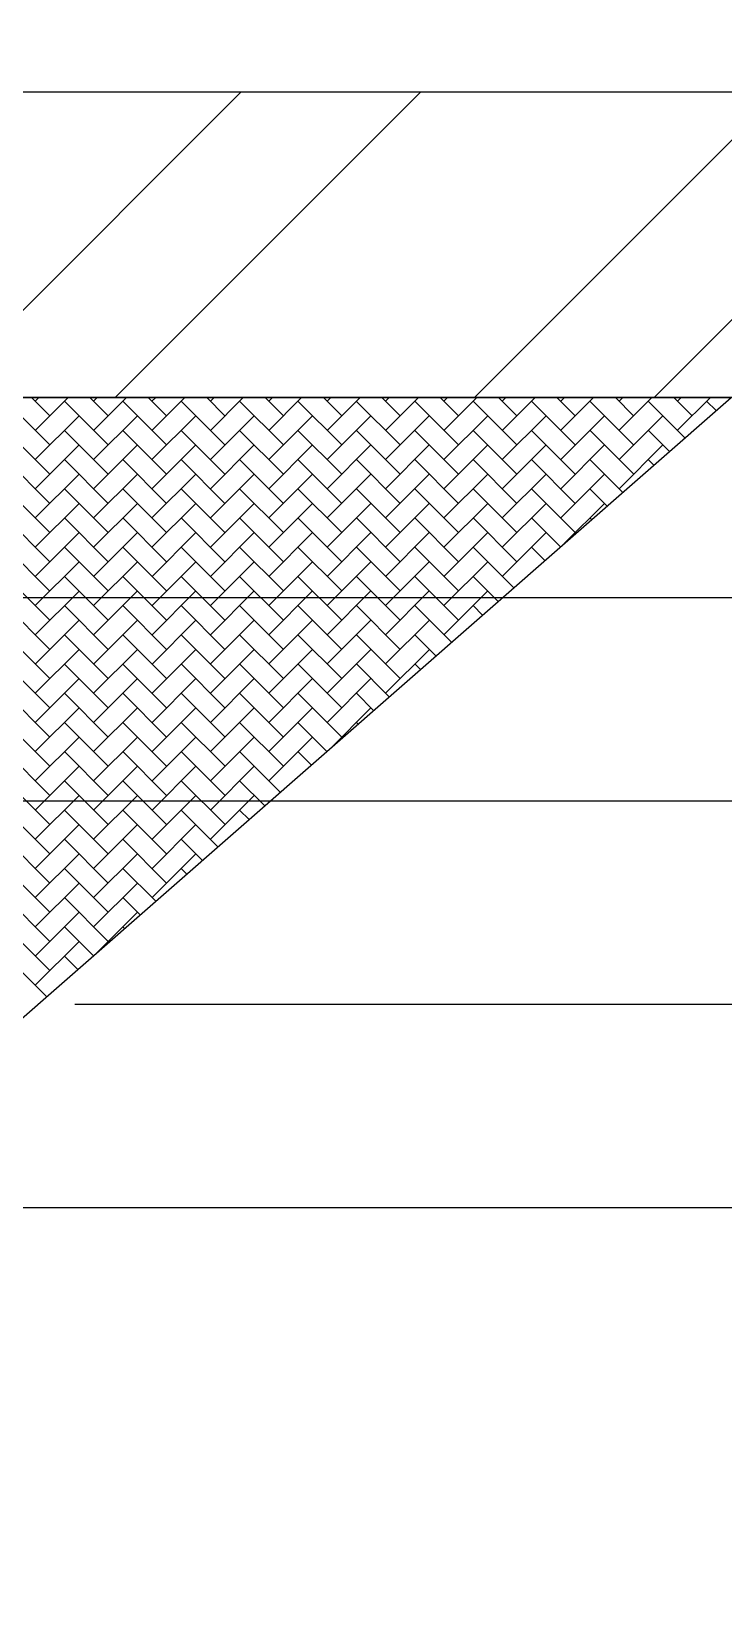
# Model space of a CAD drawing. Header units: inches. Extents: x 568069 to 582716, y 126565 to 132228.
# Drawn here: x 576017.3 to 576051.4, y 131364.2 to 131441.3 of the extents above; entities that cross this region are included whole.
import ezdxf

# ---------------------------------------------------------------- set-up
doc = ezdxf.new("R2010")
doc.units = ezdxf.units.IN
doc.header["$MEASUREMENT"] = 0
doc.linetypes.add('DASHDOT2', pattern=[0.5, 0.25, -0.125, 0, -0.125])
for name, color, linetype in [('L.V C.T', 6, 'Continuous'), ('PANEL', 3, 'Continuous'), ('wall sofal', 1, 'Continuous'), ('win', 1, 'Continuous')]:
    doc.layers.add(name, color=color, linetype=linetype)

# ---------------------------------------------------------------- blocks, each defined once
blk = doc.blocks.new('panel80X70X200')
at = {"layer": 'PANEL', "lineweight": -2, "ltscale": 2}
for p in [(40, 0), (40, -70)]:
    blk.add_line(p, (-40, -70), dxfattribs=at)
at = {"layer": 'PANEL', "color": 30, "lineweight": -2, "ltscale": 2}
for p, q in [((-4.307, -42.518), (-6.307, -40.518)), ((-7.899, -43.237), (-5.743, -41.081)), ((-7.18, -42.518), (-7.839, -41.859)), ((-4.307, -43.955), (-6.462, -41.8)), ((-10.772, -44.673), (-8.791, -42.692)), ((-7.18, -43.955), (-8.605, -42.53)), ((-7.899, -44.673), (-5.743, -42.518)), ((-10.054, -43.955), (-10.138, -43.871)), ((-7.18, -45.392), (-9.335, -43.237)), ((-4.307, -45.392), (-6.462, -43.237)), ((-10.054, -45.392), (-10.904, -44.541)), ((-10.772, -46.11), (-8.617, -43.955)), ((-7.18, -46.829), (-9.335, -44.673)), ((-7.899, -46.11), (-5.743, -43.955)), ((-4.307, -46.829), (-6.462, -44.673)), ((-13.646, -47.547), (-11.491, -45.392)), ((-10.054, -46.829), (-11.671, -45.212)), ((-10.772, -47.547), (-8.617, -45.392)), ((-7.899, -47.547), (-5.743, -45.392)), ((-10.054, -48.266), (-12.209, -46.11)), ((-7.18, -48.266), (-9.335, -46.11)), ((-4.307, -48.266), (-6.462, -46.11)), ((-13.646, -48.984), (-11.491, -46.829)), ((-12.928, -46.829), (-13.203, -46.553)), ((-10.772, -48.984), (-8.617, -46.829)), ((-7.899, -48.984), (-5.743, -46.829)), ((-12.928, -48.266), (-13.97, -47.223)), ((-10.054, -49.702), (-12.209, -47.547)), ((-7.18, -49.702), (-9.335, -47.547)), ((-4.307, -49.702), (-6.462, -47.547)), ((-16.52, -50.421), (-14.364, -48.266)), ((-12.928, -49.702), (-14.736, -47.894)), ((-13.646, -50.421), (-11.491, -48.266)), ((-10.772, -50.421), (-8.617, -48.266)), ((-7.899, -50.421), (-5.743, -48.266)), ((-15.801, -49.702), (-16.269, -49.235)), ((-12.928, -51.139), (-15.083, -48.984)), ((-10.054, -51.139), (-12.209, -48.984)), ((-7.18, -51.139), (-9.335, -48.984)), ((-4.307, -51.139), (-6.462, -48.984)), ((-15.801, -51.139), (-17.035, -49.906)), ((-16.52, -51.858), (-14.364, -49.702)), ((-13.646, -51.858), (-11.491, -49.702)), ((-10.772, -51.858), (-8.617, -49.702)), ((-7.899, -51.858), (-5.743, -49.702)), ((-15.801, -52.576), (-17.801, -50.576)), ((-12.928, -52.576), (-15.083, -50.421)), ((-10.054, -52.576), (-12.209, -50.421)), ((-7.18, -52.576), (-9.335, -50.421)), ((-4.307, -52.576), (-6.462, -50.421)), ((-19.393, -53.294), (-17.238, -51.139)), ((-16.52, -53.294), (-14.364, -51.139)), ((-13.646, -53.294), (-11.491, -51.139)), ((-10.772, -53.294), (-8.617, -51.139)), ((-7.899, -53.294), (-5.743, -51.139)), ((-18.675, -52.576), (-19.334, -51.917)), ((-15.801, -54.013), (-17.957, -51.858)), ((-12.928, -54.013), (-15.083, -51.858)), ((-10.054, -54.013), (-12.209, -51.858)), ((-7.18, -54.013), (-9.335, -51.858)), ((-4.307, -54.013), (-6.462, -51.858)), ((-22.267, -54.731), (-20.286, -52.75)), ((-18.675, -54.013), (-20.1, -52.588)), ((-19.393, -54.731), (-17.238, -52.576)), ((-16.52, -54.731), (-14.364, -52.576)), ((-13.646, -54.731), (-11.491, -52.576)), ((-10.772, -54.731), (-8.617, -52.576)), ((-7.899, -54.731), (-5.743, -52.576)), ((-21.549, -54.013), (-21.633, -53.929)), ((-18.675, -55.45), (-20.83, -53.294)), ((-15.801, -55.45), (-17.957, -53.294)), ((-12.928, -55.45), (-15.083, -53.294)), ((-10.054, -55.45), (-12.209, -53.294)), ((-7.18, -55.45), (-9.335, -53.294)), ((-4.307, -55.45), (-6.462, -53.294)), ((-21.549, -55.45), (-22.399, -54.599)), ((-22.267, -56.168), (-20.112, -54.013)), ((-18.675, -56.887), (-20.83, -54.731)), ((-19.393, -56.168), (-17.238, -54.013)), ((-15.801, -56.887), (-17.957, -54.731)), ((-16.52, -56.168), (-14.364, -54.013)), ((-12.928, -56.887), (-15.083, -54.731)), ((-13.646, -56.168), (-11.491, -54.013)), ((-10.054, -56.887), (-12.209, -54.731)), ((-10.772, -56.168), (-8.617, -54.013)), ((-7.18, -56.887), (-9.335, -54.731)), ((-7.899, -56.168), (-5.743, -54.013)), ((-4.307, -56.887), (-6.462, -54.731)), ((-25.141, -57.605), (-22.985, -55.45)), ((-21.549, -56.887), (-23.165, -55.27)), ((-22.267, -57.605), (-20.112, -55.45)), ((-19.393, -57.605), (-17.238, -55.45)), ((-16.52, -57.605), (-14.364, -55.45)), ((-13.646, -57.605), (-11.491, -55.45)), ((-10.772, -57.605), (-8.617, -55.45)), ((-7.899, -57.605), (-5.743, -55.45)), ((-21.549, -58.323), (-23.704, -56.168)), ((-18.675, -58.323), (-20.83, -56.168)), ((-15.801, -58.323), (-17.957, -56.168)), ((-12.928, -58.323), (-15.083, -56.168)), ((-10.054, -58.323), (-12.209, -56.168)), ((-7.18, -58.323), (-9.335, -56.168)), ((-4.307, -58.323), (-6.462, -56.168)), ((-25.141, -59.042), (-22.985, -56.887)), ((-24.422, -56.887), (-24.698, -56.611)), ((-22.267, -59.042), (-20.112, -56.887)), ((-19.393, -59.042), (-17.238, -56.887)), ((-16.52, -59.042), (-14.364, -56.887)), ((-13.646, -59.042), (-11.491, -56.887)), ((-10.772, -59.042), (-8.617, -56.887)), ((-7.899, -59.042), (-5.743, -56.887)), ((-24.422, -58.323), (-25.464, -57.281)), ((-21.549, -59.76), (-23.704, -57.605)), ((-18.675, -59.76), (-20.83, -57.605)), ((-15.801, -59.76), (-17.957, -57.605)), ((-12.928, -59.76), (-15.083, -57.605)), ((-10.054, -59.76), (-12.209, -57.605)), ((-7.18, -59.76), (-9.335, -57.605)), ((-4.307, -59.76), (-6.462, -57.605)), ((-28.014, -60.479), (-25.859, -58.323)), ((-24.422, -59.76), (-26.231, -57.952)), ((-25.141, -60.479), (-22.985, -58.323)), ((-22.267, -60.479), (-20.112, -58.323)), ((-19.393, -60.479), (-17.238, -58.323)), ((-16.52, -60.479), (-14.364, -58.323)), ((-13.646, -60.479), (-11.491, -58.323)), ((-10.772, -60.479), (-8.617, -58.323)), ((-7.899, -60.479), (-5.743, -58.323)), ((-27.296, -59.76), (-27.763, -59.293)), ((-24.422, -61.197), (-26.578, -59.042)), ((-21.549, -61.197), (-23.704, -59.042)), ((-18.675, -61.197), (-20.83, -59.042)), ((-15.801, -61.197), (-17.957, -59.042)), ((-12.928, -61.197), (-15.083, -59.042)), ((-10.054, -61.197), (-12.209, -59.042)), ((-7.18, -61.197), (-9.335, -59.042)), ((-4.307, -61.197), (-6.462, -59.042)), ((-27.296, -61.197), (-28.53, -59.963)), ((-28.014, -61.916), (-25.859, -59.76)), ((-25.141, -61.916), (-22.985, -59.76)), ((-22.267, -61.916), (-20.112, -59.76)), ((-19.393, -61.916), (-17.238, -59.76)), ((-16.52, -61.916), (-14.364, -59.76)), ((-13.646, -61.916), (-11.491, -59.76)), ((-10.772, -61.916), (-8.617, -59.76)), ((-7.899, -61.916), (-5.743, -59.76)), ((-27.296, -62.634), (-29.296, -60.634)), ((-24.422, -62.634), (-26.578, -60.479)), ((-21.549, -62.634), (-23.704, -60.479)), ((-18.675, -62.634), (-20.83, -60.479)), ((-15.801, -62.634), (-17.957, -60.479)), ((-12.928, -62.634), (-15.083, -60.479)), ((-10.054, -62.634), (-12.209, -60.479)), ((-7.18, -62.634), (-9.335, -60.479)), ((-4.307, -62.634), (-6.462, -60.479)), ((-30.888, -63.352), (-28.733, -61.197)), ((-28.014, -63.352), (-25.859, -61.197)), ((-25.141, -63.352), (-22.985, -61.197)), ((-22.267, -63.352), (-20.112, -61.197)), ((-19.393, -63.352), (-17.238, -61.197)), ((-16.52, -63.352), (-14.364, -61.197)), ((-13.646, -63.352), (-11.491, -61.197)), ((-10.772, -63.352), (-8.617, -61.197)), ((-7.899, -63.352), (-5.743, -61.197)), ((-30.17, -62.634), (-30.829, -61.975)), ((-27.296, -64.071), (-29.451, -61.916)), ((-24.422, -64.071), (-26.578, -61.916)), ((-21.549, -64.071), (-23.704, -61.916)), ((-18.675, -64.071), (-20.83, -61.916)), ((-15.801, -64.071), (-17.957, -61.916)), ((-12.928, -64.071), (-15.083, -61.916)), ((-10.054, -64.071), (-12.209, -61.916)), ((-7.18, -64.071), (-9.335, -61.916)), ((-4.307, -64.071), (-6.462, -61.916)), ((-33.762, -64.789), (-31.781, -62.808)), ((-30.17, -64.071), (-31.595, -62.646)), ((-30.888, -64.789), (-28.733, -62.634)), ((-28.014, -64.789), (-25.859, -62.634)), ((-25.141, -64.789), (-22.985, -62.634)), ((-22.267, -64.789), (-20.112, -62.634)), ((-19.393, -64.789), (-17.238, -62.634)), ((-16.52, -64.789), (-14.364, -62.634)), ((-13.646, -64.789), (-11.491, -62.634)), ((-10.772, -64.789), (-8.617, -62.634)), ((-7.899, -64.789), (-5.743, -62.634)), ((-33.043, -64.071), (-33.128, -63.987)), ((-30.17, -65.508), (-32.325, -63.352)), ((-27.296, -65.508), (-29.451, -63.352)), ((-24.422, -65.508), (-26.578, -63.352)), ((-21.549, -65.508), (-23.704, -63.352)), ((-18.675, -65.508), (-20.83, -63.352)), ((-15.801, -65.508), (-17.957, -63.352)), ((-12.928, -65.508), (-15.083, -63.352)), ((-10.054, -65.508), (-12.209, -63.352)), ((-7.18, -65.508), (-9.335, -63.352)), ((-4.307, -65.508), (-6.462, -63.352)), ((-33.043, -65.508), (-33.894, -64.657)), ((-33.762, -66.226), (-31.607, -64.071)), ((-30.888, -66.226), (-28.733, -64.071)), ((-28.014, -66.226), (-25.859, -64.071)), ((-25.141, -66.226), (-22.985, -64.071)), ((-22.267, -66.226), (-20.112, -64.071)), ((-19.393, -66.226), (-17.238, -64.071)), ((-16.52, -66.226), (-14.364, -64.071)), ((-13.646, -66.226), (-11.491, -64.071)), ((-10.772, -66.226), (-8.617, -64.071)), ((-7.899, -66.226), (-5.743, -64.071)), ((-36.635, -67.663), (-34.48, -65.508)), ((-33.043, -66.944), (-34.66, -65.328)), ((-33.762, -67.663), (-31.607, -65.508)), ((-30.17, -66.944), (-32.325, -64.789)), ((-30.888, -67.663), (-28.733, -65.508)), ((-27.296, -66.944), (-29.451, -64.789)), ((-28.014, -67.663), (-25.859, -65.508)), ((-24.422, -66.944), (-26.578, -64.789)), ((-25.141, -67.663), (-22.985, -65.508)), ((-21.549, -66.944), (-23.704, -64.789)), ((-22.267, -67.663), (-20.112, -65.508)), ((-18.675, -66.944), (-20.83, -64.789)), ((-19.393, -67.663), (-17.238, -65.508)), ((-15.801, -66.944), (-17.957, -64.789)), ((-16.52, -67.663), (-14.364, -65.508)), ((-12.928, -66.944), (-15.083, -64.789)), ((-13.646, -67.663), (-11.491, -65.508)), ((-10.054, -66.944), (-12.209, -64.789)), ((-10.772, -67.663), (-8.617, -65.508)), ((-7.18, -66.944), (-9.335, -64.789)), ((-7.899, -67.663), (-5.743, -65.508)), ((-4.307, -66.944), (-6.462, -64.789)), ((-33.043, -68.381), (-35.199, -66.226)), ((-30.17, -68.381), (-32.325, -66.226)), ((-27.296, -68.381), (-29.451, -66.226)), ((-24.422, -68.381), (-26.578, -66.226)), ((-21.549, -68.381), (-23.704, -66.226)), ((-18.675, -68.381), (-20.83, -66.226)), ((-15.801, -68.381), (-17.957, -66.226)), ((-12.928, -68.381), (-15.083, -66.226)), ((-10.054, -68.381), (-12.209, -66.226)), ((-7.18, -68.381), (-9.335, -66.226)), ((-4.307, -68.381), (-6.462, -66.226)), ((-36.635, -69.1), (-34.48, -66.944)), ((-35.917, -66.944), (-36.193, -66.669)), ((-33.762, -69.1), (-31.607, -66.944)), ((-30.888, -69.1), (-28.733, -66.944)), ((-28.014, -69.1), (-25.859, -66.944)), ((-25.141, -69.1), (-22.985, -66.944)), ((-22.267, -69.1), (-20.112, -66.944)), ((-19.393, -69.1), (-17.238, -66.944)), ((-16.52, -69.1), (-14.364, -66.944)), ((-13.646, -69.1), (-11.491, -66.944)), ((-10.772, -69.1), (-8.617, -66.944)), ((-7.899, -69.1), (-5.743, -66.944)), ((-35.917, -68.381), (-36.959, -67.339)), ((-33.043, -69.818), (-35.199, -67.663)), ((-30.17, -69.818), (-32.325, -67.663)), ((-27.296, -69.818), (-29.451, -67.663)), ((-24.422, -69.818), (-26.578, -67.663)), ((-21.549, -69.818), (-23.704, -67.663)), ((-18.675, -69.818), (-20.83, -67.663)), ((-15.801, -69.818), (-17.957, -67.663)), ((-12.928, -69.818), (-15.083, -67.663)), ((-10.054, -69.818), (-12.209, -67.663)), ((-7.18, -69.818), (-9.335, -67.663)), ((-4.307, -69.818), (-6.462, -67.663)), ((-38.973, -70), (-37.354, -68.381)), ((-35.917, -69.818), (-37.725, -68.01)), ((-36.099, -70), (-34.48, -68.381)), ((-33.225, -70), (-31.607, -68.381)), ((-30.352, -70), (-28.733, -68.381)), ((-27.478, -70), (-25.859, -68.381)), ((-24.604, -70), (-22.985, -68.381)), ((-21.73, -70), (-20.112, -68.381)), ((-18.857, -70), (-17.238, -68.381)), ((-15.983, -70), (-14.364, -68.381)), ((-13.109, -70), (-11.491, -68.381)), ((-10.236, -70), (-8.617, -68.381)), ((-7.362, -70), (-5.743, -68.381)), ((-38.791, -69.818), (-39.258, -69.351)), ((-37.172, -70), (-38.072, -69.1)), ((-34.298, -70), (-35.199, -69.1)), ((-31.425, -70), (-32.325, -69.1)), ((-28.551, -70), (-29.451, -69.1)), ((-25.677, -70), (-26.578, -69.1)), ((-22.804, -70), (-23.704, -69.1)), ((-19.93, -70), (-20.83, -69.1)), ((-17.056, -70), (-17.957, -69.1)), ((-14.183, -70), (-15.083, -69.1)), ((-11.309, -70), (-12.209, -69.1)), ((-8.435, -70), (-9.335, -69.1)), ((-5.562, -70), (-6.462, -69.1)), ((-37.536, -70), (-37.354, -69.818)), ((-34.662, -70), (-34.48, -69.818)), ((-31.788, -70), (-31.607, -69.818)), ((-28.915, -70), (-28.733, -69.818)), ((-26.041, -70), (-25.859, -69.818)), ((-23.167, -70), (-22.985, -69.818)), ((-20.294, -70), (-20.112, -69.818)), ((-17.42, -70), (-17.238, -69.818)), ((-14.546, -70), (-14.364, -69.818)), ((-11.673, -70), (-11.491, -69.818)), ((-8.799, -70), (-8.617, -69.818)), ((-5.925, -70), (-5.743, -69.818))]:
    blk.add_line(p, q, dxfattribs=at)

msp = doc.modelspace()

# ---------------------------------------------------------------- hatches: boundary and pattern name
at = {"layer": 'wall sofal'}
h = msp.add_hatch(dxfattribs=at)
h.set_pattern_fill('ANSI32', color=21, scale=50)
h.set_pattern_definition([(45, (34.352, -5.75), (-13.25825215, 13.25825215), []), (45, (43.191, -5.75), (-13.25825215, 13.25825215), [])])
h.paths.add_polyline_path([(576307.987, 131438.29), (575765.487, 131438.29), (575765.487, 131173.789), (575792.487, 131173.789), (575792.487, 131184.29), (575780.487, 131184.29), (575780.487, 131423.29), (576292.987, 131423.29), (576292.987, 131128.289), (576287.987, 131128.289), (576287.987, 131113.289), (576307.987, 131113.289)])
h.paths.add_polyline_path([(575829.987, 131184.29), (575792.487, 131184.29), (575792.487, 131173.789), (575806.848, 131173.789), (575819.487, 131173.789), (575819.487, 131146.789), (575829.987, 131146.789)], flags=17)
h.paths.add_polyline_path([(575838.734, 131113.289), (575838.734, 131128.289), (575829.987, 131128.289), (575829.987, 131146.789), (575819.487, 131146.789), (575819.487, 131119.789), (575819.487, 131113.289)])
h.paths.add_polyline_path([(576076.134, 131113.289), (576076.134, 131128.289), (575958.734, 131128.289), (575958.734, 131113.289)])

# ---------------------------------------------------------------- linework, layer by layer
at = {"layer": 'L.V C.T', "color": 2}
for p, q in [((575859.217, 131413.432), (576292.987, 131413.432)), ((575889.217, 131383.432), (576292.987, 131383.432))]:
    msp.add_line(p, q, dxfattribs=at)
at = {"layer": 'L.V C.T', "color": 5}
msp.add_line((575869.217, 131403.432), (576292.987, 131403.432), dxfattribs=at)
at = {"layer": 'L.V C.T', "linetype": 'DASHDOT2', "ltscale": 140}
msp.add_line((575879.217, 131393.432), (576292.987, 131393.432), dxfattribs=at)
at = {"layer": 'wall sofal', "color": 21}
for p, q in [((576307.987, 131438.29), (575765.487, 131438.29)), ((575780.487, 131423.29), (576292.987, 131423.29))]:
    msp.add_line(p, q, dxfattribs=at)
at = {"layer": 'win', "color": 15}
for radius, end in [(1453.568, 167.913976), (1446.568, 167.913934)]:
    msp.add_arc((575402.664, 130774.097), radius, 53.435848, end, dxfattribs=at)

# ---------------------------------------------------------------- block references
at = {"layer": 'PANEL', "rotation": 180.0067627410678}
msp.add_blockref('panel80X70X200', (576011.732, 131353.276), dxfattribs=at)

doc.saveas('drawing.dxf')
